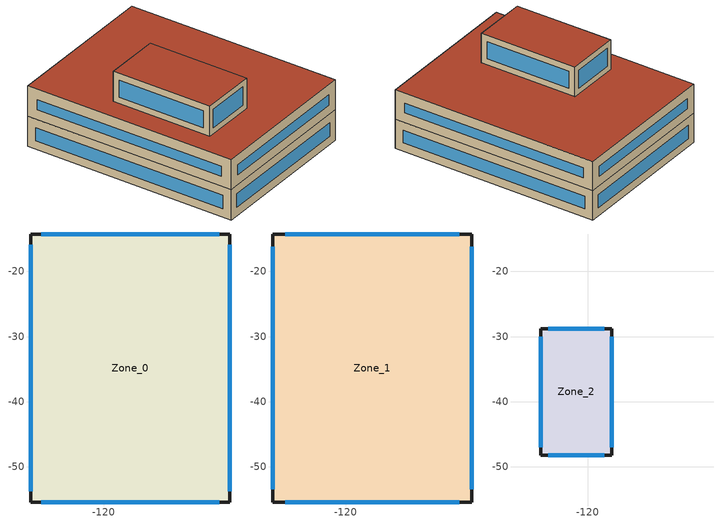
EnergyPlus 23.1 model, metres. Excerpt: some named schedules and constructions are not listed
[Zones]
Zone_0
 floor ground (Zone_0:f4UnderGroundSlabCF): -131.27,-55.39 -131.27,-14.26 -100.67,-14.26 -100.67,-55.39 z0
 wall outside (UVal_0.3_Mass): -131.27,-55.39 -100.67,-55.39 -100.67,-14.26 -131.27,-14.26 -131.27,-55.39 z0:5.9
 window (90.1-2019 Nonresidential CZ 0 Glazing (Operable)): -129.64,-55.39 -102.3,-55.39 / -102.3,-14.26 -129.64,-14.26 z1.63:4.27; -100.67,-53.73 -100.67,-15.93 / -131.27,-15.93 -131.27,-53.73 z1.67:4.23
Zone_1
 floor to Zone_0 (90.1-2019 Nonresidential CZ 7 Ground Wall (Mass)_FLIPPED): -131.27,-55.39 -131.27,-14.26 -100.67,-14.26 -100.67,-55.39 z5.9
 wall outside (UVal_0.3_Mass): -131.27,-55.39 -100.67,-55.39 -100.67,-14.26 -131.27,-14.26 -131.27,-55.39 z5.9:11.8
 window (90.1-2019 Nonresidential CZ 0 Glazing (Operable)): -129.33,-55.39 -102.6,-55.39 / -102.6,-14.26 -129.33,-14.26 z7.84:9.86; -100.67,-53.42 -100.67,-16.23 / -131.27,-16.23 -131.27,-53.42 z7.87:9.83
 roof outside (300mmInsulation 200mmConcrete): -131.27,-55.39 -100.67,-55.39 -100.67,-14.26 -131.27,-14.26 z11.8
Zone_2
 floor outside (90.1-2019 Nonresidential CZ 0 Exterior Floor (Mass)): -127.21,-48.25 -127.21,-28.77 -116.38,-28.77 -116.38,-48.25 z11.78
 wall outside (UVal_0.3_Mass): -127.21,-48.25 -116.38,-48.25 -116.38,-28.77 -127.21,-28.77 -127.21,-48.25 z11.78:17.68
 window (90.1-2019 Nonresidential CZ 0 Glazing (Operable)): -126.11,-48.25 -117.48,-48.25 / -117.48,-28.77 -126.11,-28.77 z12.88:16.58; -116.38,-46.99 -116.38,-30.03 / -127.21,-30.03 -127.21,-46.99 z13.03:16.42
 roof outside (300mmInsulation 200mmConcrete): -127.21,-48.25 -116.38,-48.25 -116.38,-28.77 -127.21,-28.77 z17.68
[Schedule:Week:Daily]
CoolAvail_Zone_0_26: 1dd431cc-9e6f-4cc9-837b-4e548f7ffe3b, 535a62f4-9f59-4c10-9189-926b5082a232, 0877cfa9-2d81-449c-8394-7ec2cabc090b, dcf81fb4-7887-4606-b737-dbc641652eb4, 773749cc-ce10-49ed-888c-d24f3616e578, 4e7eeb8b-bd2c-44f3-82f1-210db0d800e8, 826bca19-3f45-492d-9e8f-68f70b8971b5, 1dd431cc-9e6f-4cc9-837b-4e548f7ffe3b, 1dd431cc-9e6f-4cc9-837b-4e548f7ffe3b, 1dd431cc-9e6f-4cc9-837b-4e548f7ffe3b, 1dd431cc-9e6f-4cc9-837b-4e548f7ffe3b, 1dd431cc-9e6f-4cc9-837b-4e548f7ffe3b
CoolAvail_Zone_0_27: 0a8fbb71-faa9-46f7-a351-a5988edcca7c, a3d90dc6-963b-4942-a670-cc96897aae60, 0ef30f8a-5bdf-47ee-b2d0-ffb3a345f51e, a1a75dcc-e6c1-49b2-b0de-3f9809809b11, 4d94705d-f69f-41c1-802d-f21f2aff8546, 3c720447-1a9d-4e5f-9bf3-6c99ecd0a7c5, d89acbf7-29e5-4ee2-9a2e-f20d46ccd1a8, 0a8fbb71-faa9-46f7-a351-a5988edcca7c, 0a8fbb71-faa9-46f7-a351-a5988edcca7c, 0a8fbb71-faa9-46f7-a351-a5988edcca7c, 0a8fbb71-faa9-46f7-a351-a5988edcca7c, 0a8fbb71-faa9-46f7-a351-a5988edcca7c
CoolAvail_Zone_0_28: ce318663-83a4-4e0b-9f68-160257ad3b29, 11ea8866-0cc5-4146-817d-f491c9ec6b80, 549ec951-e710-4623-aa1b-b067727f8a73, 62ca1be5-ae9a-438f-975a-341381398f86, edfd119e-a9da-4b9f-93e0-43f2d9593f2b, 38749f7a-42aa-4291-8845-cd39bd79cf6e, fb19c01f-82c2-4bf8-bcc9-d6ae96dde819, ce318663-83a4-4e0b-9f68-160257ad3b29, ce318663-83a4-4e0b-9f68-160257ad3b29, ce318663-83a4-4e0b-9f68-160257ad3b29, ce318663-83a4-4e0b-9f68-160257ad3b29, ce318663-83a4-4e0b-9f68-160257ad3b29
CoolAvail_Zone_0_29: fc7fa42b-e490-4842-a676-4683b7efaa36, c3d1fe36-da82-4116-af5c-72fc3293d005, fda96ae5-b585-4d46-99ee-0e5fced07085, 38967a18-0c11-4e4b-9167-902f71c5bb22, edfd119e-a9da-4b9f-93e0-43f2d9593f2b, edfd119e-a9da-4b9f-93e0-43f2d9593f2b, 03cefc9a-4a8b-4f57-92f0-59c7374c3841, fc7fa42b-e490-4842-a676-4683b7efaa36, fc7fa42b-e490-4842-a676-4683b7efaa36, fc7fa42b-e490-4842-a676-4683b7efaa36, fc7fa42b-e490-4842-a676-4683b7efaa36, fc7fa42b-e490-4842-a676-4683b7efaa36
CoolAvail_Zone_0_30: 3dbf0821-b6f3-49d0-b7ba-eac15cb9583f, 724d4dde-399a-4537-be73-a273b30cd82d, 189a3d13-e91e-4720-87ba-d2c3bd578bf5, e93e6925-8786-46e2-ad2b-309284ec6efd, 67b13a0e-1ffd-4c98-9249-3d6dfc24efd5, 32a6795d-e2b2-422e-a950-39d9792e7e16, b28276ab-8bb0-4db9-b48d-b3a6e68c65cf, 3dbf0821-b6f3-49d0-b7ba-eac15cb9583f, 3dbf0821-b6f3-49d0-b7ba-eac15cb9583f, 3dbf0821-b6f3-49d0-b7ba-eac15cb9583f, 3dbf0821-b6f3-49d0-b7ba-eac15cb9583f, 3dbf0821-b6f3-49d0-b7ba-eac15cb9583f
CoolAvail_Zone_0_31: d65a1782-485e-40fd-8d96-f84d8be911b0, e22581dc-3c3b-4376-b708-3690b084ee47, fda96ae5-b585-4d46-99ee-0e5fced07085, a46de724-0c71-4e7f-afba-b6918ee66c62, 0ec81478-70ee-4a67-9a86-f8e08cd7bd31, c501ac01-5236-4ca3-9538-b77c8098162f, 5cac9e74-5258-402c-af78-88ddb58c4470, d65a1782-485e-40fd-8d96-f84d8be911b0, d65a1782-485e-40fd-8d96-f84d8be911b0, d65a1782-485e-40fd-8d96-f84d8be911b0, d65a1782-485e-40fd-8d96-f84d8be911b0, d65a1782-485e-40fd-8d96-f84d8be911b0
CoolAvail_Zone_0_32: 40d5e3e3-da67-4846-a6e9-c255023180f6, f339d01a-15f3-4fcc-9739-0e2afda2e74c, 93049ec7-e526-4ad8-9cdb-8056dcd6c1d5, 1cbbebaf-8a2e-4664-94f7-a30fbce82ab1, 59d7d7d9-d6a8-4bbb-8e7c-6013582f8e85, 8e221c7b-5909-45b6-90cc-9345a3cee9bd, 696351e6-31f3-4b9f-9328-92c63f3f8dde, 40d5e3e3-da67-4846-a6e9-c255023180f6, 40d5e3e3-da67-4846-a6e9-c255023180f6, 40d5e3e3-da67-4846-a6e9-c255023180f6, 40d5e3e3-da67-4846-a6e9-c255023180f6, 40d5e3e3-da67-4846-a6e9-c255023180f6
CoolAvail_Zone_0_33: d8058073-b223-48e2-871f-055fa463175b, ffee0acb-1a81-496e-8ba2-1a573a6c634a, e55023ad-2131-4ade-bfec-1e3f26b6ab8e, 1328c250-b83f-4b2c-af80-34559962a588, a387f939-dc2b-40cb-a792-a4d00119bac1, feacc97d-2040-4ce6-a6c5-81005df010eb, a948fec5-cf1e-42c8-9fb0-c32cdc304c02, d8058073-b223-48e2-871f-055fa463175b, d8058073-b223-48e2-871f-055fa463175b, d8058073-b223-48e2-871f-055fa463175b, d8058073-b223-48e2-871f-055fa463175b, d8058073-b223-48e2-871f-055fa463175b
CoolAvail_Zone_0_34: fac21058-9642-4b2d-ad06-a1992a413b60, fa3a68b0-8dd0-48c0-9797-456057faeffc, 99ef524d-3116-4f7e-b5bb-eae5eb700e96, 701d43c7-4aba-4163-9321-0a775322a5bb, 6467efa8-8397-4da4-add2-fb5adb3efffa, 9b8299ac-a9ff-48a5-b3ed-45c911b61b23, 68ec7bfa-217f-418d-a05a-76b8e6906215, fac21058-9642-4b2d-ad06-a1992a413b60, fac21058-9642-4b2d-ad06-a1992a413b60, fac21058-9642-4b2d-ad06-a1992a413b60, fac21058-9642-4b2d-ad06-a1992a413b60, fac21058-9642-4b2d-ad06-a1992a413b60
CoolAvail_Zone_0_35: ec8834a3-16f7-4198-8f03-60c482fac1dd, a1f20e14-7ed1-4ad8-9f5c-f00b3ac8fe54, df034a6a-030c-414e-8a83-d469d471003c, a5b7a371-8b52-499e-acfa-2fdab6976610, bbe48579-19b0-4309-9f3e-c18a44e83483, 49d7e636-5b4f-4390-a370-f8acdf92baf7, 76e3a11a-d1ed-44ae-a8c2-6d95aba31429, ec8834a3-16f7-4198-8f03-60c482fac1dd, ec8834a3-16f7-4198-8f03-60c482fac1dd, ec8834a3-16f7-4198-8f03-60c482fac1dd, ec8834a3-16f7-4198-8f03-60c482fac1dd, ec8834a3-16f7-4198-8f03-60c482fac1dd
CoolAvail_Zone_0_36: 480ba61f-f523-451f-81b2-a9d42e1c1cef, cc8f16cd-2ab7-4cc4-8222-b0a6cd15d9f8, 6277ed6f-b3cd-4185-8b98-9f5029930b44, a598af55-8038-4053-a6c1-5ffe0669f6ba, b92ad62d-53ee-43d1-9124-610a39344ef8, b14c8696-720e-4d70-8a9a-ad3aa66a5a09, c6fa2b96-fca1-4737-bf0c-1c81e0a22b0a, 480ba61f-f523-451f-81b2-a9d42e1c1cef, 480ba61f-f523-451f-81b2-a9d42e1c1cef, 480ba61f-f523-451f-81b2-a9d42e1c1cef, 480ba61f-f523-451f-81b2-a9d42e1c1cef, 480ba61f-f523-451f-81b2-a9d42e1c1cef
CoolAvail_Zone_0_37: edfd119e-a9da-4b9f-93e0-43f2d9593f2b, 337d22bd-edc2-41dc-b3fb-5880c2471a40, 0dd6b693-82ea-4970-aeca-a2f32a11e48c, 76906cf4-18c6-43f7-a718-acbba54f91da, bda493de-5904-4b67-93ee-84066666c4b8, 1b05a77b-c35b-429e-8b2c-096e0ece7524, 41af0ed7-887d-4005-91e4-e9e85acfcd96, edfd119e-a9da-4b9f-93e0-43f2d9593f2b, edfd119e-a9da-4b9f-93e0-43f2d9593f2b, edfd119e-a9da-4b9f-93e0-43f2d9593f2b, edfd119e-a9da-4b9f-93e0-43f2d9593f2b, edfd119e-a9da-4b9f-93e0-43f2d9593f2b
CoolAvail_Zone_0_38: de243556-c91f-4aa4-af17-08ab02d1592d, 11a93a60-7401-4d0e-88ba-af56d35f6df5, 480ba61f-f523-451f-81b2-a9d42e1c1cef, 66f2d448-246b-431c-92ad-a472895d698f, 5df65289-ecf7-434e-bc46-78a4b9d1c12d, cb6f92ae-a352-42ad-8d29-833b30fbf84e, 3a77b4df-dc3d-4fd5-a601-93bc8938b4ac, de243556-c91f-4aa4-af17-08ab02d1592d, de243556-c91f-4aa4-af17-08ab02d1592d, de243556-c91f-4aa4-af17-08ab02d1592d, de243556-c91f-4aa4-af17-08ab02d1592d, de243556-c91f-4aa4-af17-08ab02d1592d
CoolAvail_Zone_0_39: ed941ec4-78b8-4e3a-9f3f-40eaead15442, b77af70a-ba4e-4847-b84e-1f5171a523cc, 416d1bf5-da15-43da-82be-86d96d6ffc3b, a668da51-a81c-47a2-a786-5655d8d51d4b, 21da47fa-5685-4340-bb24-331b514c1be1, b5be89dc-8d03-4438-a444-655d5ee2bb57, edfd119e-a9da-4b9f-93e0-43f2d9593f2b, ed941ec4-78b8-4e3a-9f3f-40eaead15442, ed941ec4-78b8-4e3a-9f3f-40eaead15442, ed941ec4-78b8-4e3a-9f3f-40eaead15442, ed941ec4-78b8-4e3a-9f3f-40eaead15442, ed941ec4-78b8-4e3a-9f3f-40eaead15442
CoolAvail_Zone_0_40: 38967a18-0c11-4e4b-9167-902f71c5bb22, 0bed50d7-711c-4906-855b-4feab825d98b, 63a4d6d0-a1d6-43ae-b542-3fa433525580, b4f3adb5-8fd8-4823-947e-0a7219148a6c, 9a68f16c-7d61-4711-8b69-2d7dac943a5a, 631b597a-23ee-44ce-8534-9fa24d579a52, 4cffba14-23a1-40bb-ac7d-24a99d3d61d4, 38967a18-0c11-4e4b-9167-902f71c5bb22, 38967a18-0c11-4e4b-9167-902f71c5bb22, 38967a18-0c11-4e4b-9167-902f71c5bb22, 38967a18-0c11-4e4b-9167-902f71c5bb22, 38967a18-0c11-4e4b-9167-902f71c5bb22
CoolAvail_Zone_0_41: 74c7fc17-0c5c-4c07-8575-a2cb674033e9, fce6e085-9b48-47c7-a5ea-4d4dbb4900d0, e9359cc3-1a39-4851-af84-31c27b527acd, 52e946ce-8534-4cba-96d5-80b2028d85aa, 145c6339-a4b5-445a-9fe8-b1fc7fd78b64, fa14ddfd-f60a-4736-90e7-25930415f22f, 191cd1fe-8599-4bd4-b819-722aed398af2, 74c7fc17-0c5c-4c07-8575-a2cb674033e9, 74c7fc17-0c5c-4c07-8575-a2cb674033e9, 74c7fc17-0c5c-4c07-8575-a2cb674033e9, 74c7fc17-0c5c-4c07-8575-a2cb674033e9, 74c7fc17-0c5c-4c07-8575-a2cb674033e9
CoolAvail_Zone_0_42: 15d64e4c-18a7-4786-8325-7adde1604faa, 30a2f5b6-a5d6-45be-8c8a-53c4f0e1c06b, 694ecce5-5f36-4ca7-8ec6-511c3550cc6d, bdaaa5b2-62fd-4a7c-a894-4ec4ebf2fb24, 462ff21e-7b84-4b19-ad24-92abb4c911c0, fb2e2642-1730-40f0-9a12-840364abf873, eaf9789c-1a9c-4cf7-bd14-4df14a3818f0, 15d64e4c-18a7-4786-8325-7adde1604faa, 15d64e4c-18a7-4786-8325-7adde1604faa, 15d64e4c-18a7-4786-8325-7adde1604faa, 15d64e4c-18a7-4786-8325-7adde1604faa, 15d64e4c-18a7-4786-8325-7adde1604faa
CoolAvail_Zone_0_43: 0c1fac27-c8c2-413b-81eb-9a7fd8e0e728, 11dec695-e3c5-4b1f-96db-152446afe2bf, 5b193f88-3118-4fbd-b71d-4d540eaf9e7d, e0fc4160-d9d4-410c-be0b-a812e6776da7, 8fb64c2c-10d0-4c08-bf85-393a56d4950f, 12742701-0973-424d-bb1d-5b3030d4af3d, cc8240ff-0b57-4838-a5c6-a610ae77da7e, 0c1fac27-c8c2-413b-81eb-9a7fd8e0e728, 0c1fac27-c8c2-413b-81eb-9a7fd8e0e728, 0c1fac27-c8c2-413b-81eb-9a7fd8e0e728, 0c1fac27-c8c2-413b-81eb-9a7fd8e0e728, 0c1fac27-c8c2-413b-81eb-9a7fd8e0e728
CoolAvail_Zone_0_44: 775222ef-3165-441e-9743-b5fff3b04933, a87e8ed6-2430-4214-9e39-58e818ad0a70, e867d555-4a2f-4efa-b2be-8c55bf7787e9, bbf8b1a6-be85-47d8-91e4-8506f80e630d, 0fdbedf1-a40a-424d-8903-933f36b1ab07, 040a1290-a71d-419d-9725-52015ba87c07, a163feab-4077-46f9-b785-125cc2ccf51c, 775222ef-3165-441e-9743-b5fff3b04933, 775222ef-3165-441e-9743-b5fff3b04933, 775222ef-3165-441e-9743-b5fff3b04933, 775222ef-3165-441e-9743-b5fff3b04933, 775222ef-3165-441e-9743-b5fff3b04933
CoolAvail_Zone_0_45: 3bf19444-bf35-4943-b945-eb313adc2cfa, 724d4dde-399a-4537-be73-a273b30cd82d, 7da029dd-3a8f-43b8-8ec8-22a1177501b6, 8d6f5fa8-62f9-4761-8311-a1610f683d68, 416d1bf5-da15-43da-82be-86d96d6ffc3b, cbfc19c7-2d51-45a2-9656-4ae1321a5880, 3bf19444-bf35-4943-b945-eb313adc2cfa, 3bf19444-bf35-4943-b945-eb313adc2cfa, 3bf19444-bf35-4943-b945-eb313adc2cfa, 3bf19444-bf35-4943-b945-eb313adc2cfa, 3bf19444-bf35-4943-b945-eb313adc2cfa, 3bf19444-bf35-4943-b945-eb313adc2cfa
CoolAvail_Zone_0_46: b96fcbff-e955-43cd-8232-d92e005b36bb, 30a2f5b6-a5d6-45be-8c8a-53c4f0e1c06b, 760ee729-1f4c-4d86-9bde-766c91bbb061, 4625ffb7-2214-4754-a707-d05d092d84ac, f3573e00-b7b1-4a0e-abb1-0abab38ea9bb, 3f43b566-d91d-4958-866d-657b1462e8b6, 46030270-bc93-485b-9ca9-c32d6b4d8707, b96fcbff-e955-43cd-8232-d92e005b36bb, b96fcbff-e955-43cd-8232-d92e005b36bb, b96fcbff-e955-43cd-8232-d92e005b36bb, b96fcbff-e955-43cd-8232-d92e005b36bb, b96fcbff-e955-43cd-8232-d92e005b36bb
CoolAvail_Zone_0_47: 4b6840d3-51f6-4f06-8bfc-5c9648d946fc, f4e70e63-d81f-49e3-acbe-3d17748d97ca, 1229aab0-072e-4051-a4dd-64a8ab43a486, cbea21ca-9293-4885-9541-9f5fc6f4ce2f, 008220d8-87b1-4c99-acc7-d3108a90f019, c2401b28-9b99-4ea3-bec4-33fd4d0663b9, 416ed8c1-d2e2-4aab-8f99-4265c80f9d04, 4b6840d3-51f6-4f06-8bfc-5c9648d946fc, 4b6840d3-51f6-4f06-8bfc-5c9648d946fc, 4b6840d3-51f6-4f06-8bfc-5c9648d946fc, 4b6840d3-51f6-4f06-8bfc-5c9648d946fc, 4b6840d3-51f6-4f06-8bfc-5c9648d946fc
CoolAvail_Zone_0_48: ab165d24-8071-4ad0-8a9e-19156eb96d63, a76d3e96-cc95-4664-85c4-0b21529b2160, 1af828c7-ffec-471c-aa56-4f421710d1d5, 502311cf-1d51-44db-9882-289c40faaccb, 9fe23ac1-4758-4535-bae7-786f61211317, c1ef788e-6c44-4a6c-a618-d025a8249c8b, ea28edaa-6378-44d1-80c0-f3646f777174, ab165d24-8071-4ad0-8a9e-19156eb96d63, ab165d24-8071-4ad0-8a9e-19156eb96d63, ab165d24-8071-4ad0-8a9e-19156eb96d63, ab165d24-8071-4ad0-8a9e-19156eb96d63, ab165d24-8071-4ad0-8a9e-19156eb96d63
CoolAvail_Zone_0_49: 709d6cbf-b7a9-4c23-8451-70f1399835c8, 4da570e3-621b-424a-9f93-121b95eeba8b, 57eaed7d-36df-4680-a8cd-e4b6e57b0456, e27491c5-04b6-4cb1-b414-6c9a6bfd539f, d54fc1c3-e891-4e7f-af56-461b3a00cab2, ea0243c0-7350-44d3-8150-da05c023ec2b, 3b3b6cde-956a-4e98-85e5-3ddb17dc95cd, 709d6cbf-b7a9-4c23-8451-70f1399835c8, 709d6cbf-b7a9-4c23-8451-70f1399835c8, 709d6cbf-b7a9-4c23-8451-70f1399835c8, 709d6cbf-b7a9-4c23-8451-70f1399835c8, 709d6cbf-b7a9-4c23-8451-70f1399835c8
CoolAvail_Zone_0_50: b5b0b551-8883-4223-a834-70d440df70e8, 63a4d6d0-a1d6-43ae-b542-3fa433525580, de66ae5e-a4f1-4ec9-9d99-ceea032d1810, c9e817d8-3f87-4a14-a054-85b69742c4af, 3a748ee9-0014-4b7f-9d74-c2164817a572, c3e3065f-f060-4765-a5f8-f4eacfde557d, ec7d0501-4651-49ab-9f2e-fa06fd523ccc, b5b0b551-8883-4223-a834-70d440df70e8, b5b0b551-8883-4223-a834-70d440df70e8, b5b0b551-8883-4223-a834-70d440df70e8, b5b0b551-8883-4223-a834-70d440df70e8, b5b0b551-8883-4223-a834-70d440df70e8
CoolAvail_Zone_0_51: 0369ecbf-7db2-41d7-b137-cb1c257b472e, 0b457ae6-aae8-470f-bbfb-1250371d9807, 88f10cc6-df4f-4e3b-8353-4e6613bd6794, b9ca4d12-1c05-4628-9f18-0d5d172d3d41, 3504bfa6-c72a-42e8-ad75-779409dd3b3c, fccc99d1-5db2-47c8-ba18-0e34d70d6d26, c501ac01-5236-4ca3-9538-b77c8098162f, 0369ecbf-7db2-41d7-b137-cb1c257b472e, 0369ecbf-7db2-41d7-b137-cb1c257b472e, 0369ecbf-7db2-41d7-b137-cb1c257b472e, 0369ecbf-7db2-41d7-b137-cb1c257b472e, 0369ecbf-7db2-41d7-b137-cb1c257b472e
CoolAvail_Zone_0_52: ab72be99-fc71-4481-a50c-84355a20e0a3, ab72be99-fc71-4481-a50c-84355a20e0a3, ab72be99-fc71-4481-a50c-84355a20e0a3, ab72be99-fc71-4481-a50c-84355a20e0a3, ab72be99-fc71-4481-a50c-84355a20e0a3, ab72be99-fc71-4481-a50c-84355a20e0a3, ab72be99-fc71-4481-a50c-84355a20e0a3, ab72be99-fc71-4481-a50c-84355a20e0a3, ab72be99-fc71-4481-a50c-84355a20e0a3, ab72be99-fc71-4481-a50c-84355a20e0a3, ab72be99-fc71-4481-a50c-84355a20e0a3, ab72be99-fc71-4481-a50c-84355a20e0a3
NatVentAvail_Zone_0_0: 46b99498-9fa3-43e0-8e21-367304c09a70, f9842eb4-651b-44ed-9ee6-808ccb286d11, 400d9a29-bf51-40e0-b13d-0d5bca17e74e, d6c2ef8c-0c26-492e-b3c5-61f1c9705af2, e7555516-5793-4a10-aa65-3e5d1b128d53, 55da9af2-60a8-4227-8d49-b25180c6e43f, 2b9bed3b-9387-4557-b22c-6be718d56923, 46b99498-9fa3-43e0-8e21-367304c09a70, 46b99498-9fa3-43e0-8e21-367304c09a70, 46b99498-9fa3-43e0-8e21-367304c09a70, 46b99498-9fa3-43e0-8e21-367304c09a70, 46b99498-9fa3-43e0-8e21-367304c09a70
NatVentAvail_Zone_0_1: f3a928cd-ade2-40aa-84a5-95182f8aa719, aed2cf6a-7b4b-4c01-8c7f-bbf9e495ded6, 610f2d69-cf1d-414b-b126-940b00e8c0c0, 8c1e3018-8c59-416a-b618-a57c9fc6ad9a, 4a3f420b-53b2-4f5c-97da-998917177537, 2966c72f-7e51-4ba9-b667-6e1cec667549, 26097b43-5cb2-44e3-8db1-e8071b795b3d, f3a928cd-ade2-40aa-84a5-95182f8aa719, f3a928cd-ade2-40aa-84a5-95182f8aa719, f3a928cd-ade2-40aa-84a5-95182f8aa719, f3a928cd-ade2-40aa-84a5-95182f8aa719, f3a928cd-ade2-40aa-84a5-95182f8aa719
NatVentAvail_Zone_0_2: 6c4e470b-8ead-43b6-91fc-70aa5f3ac50c, 2cb1de52-71c8-4ae1-964d-d0bd6f74a1ad, 4a3f420b-53b2-4f5c-97da-998917177537, 9465c1c1-c146-472b-9f76-5383fceb1b37, f9842eb4-651b-44ed-9ee6-808ccb286d11, 60658a2d-529a-4a6e-be70-f41796c93959, a983cba9-76a6-4db2-8968-d14d18fbc773, 6c4e470b-8ead-43b6-91fc-70aa5f3ac50c, 6c4e470b-8ead-43b6-91fc-70aa5f3ac50c, 6c4e470b-8ead-43b6-91fc-70aa5f3ac50c, 6c4e470b-8ead-43b6-91fc-70aa5f3ac50c, 6c4e470b-8ead-43b6-91fc-70aa5f3ac50c
NatVentAvail_Zone_0_3: 61ca008c-cfad-406e-ac59-ae2ab3595c3a, 34a8603a-de14-496f-a01f-ac91cee523fe, 52c8b8d8-4763-4285-b2eb-84d40ed12497, 1794216c-531e-4baa-a255-79905998a83a, e7bb35f9-2dbc-4c50-9df9-8ca733c34734, 46b99498-9fa3-43e0-8e21-367304c09a70, b5917320-0f91-492b-b77f-c9317faa3e4f, 61ca008c-cfad-406e-ac59-ae2ab3595c3a, 61ca008c-cfad-406e-ac59-ae2ab3595c3a, 61ca008c-cfad-406e-ac59-ae2ab3595c3a, 61ca008c-cfad-406e-ac59-ae2ab3595c3a, 61ca008c-cfad-406e-ac59-ae2ab3595c3a
NatVentAvail_Zone_0_4: fd11865d-3bd8-435d-a2e8-1765500a9e45, 28a4f9f0-1a46-4b8b-93f2-b480c92e8ce4, a93661cd-2fb9-4109-b34b-4e3476c9e957, c38ea56b-9614-46f8-a831-a395b3b641b4, 1cfca8b5-4b6f-4b11-bb94-d61b9621b4e6, 3cd3f595-af17-4fff-b7c0-aa6d20c795ac, 28a4f9f0-1a46-4b8b-93f2-b480c92e8ce4, fd11865d-3bd8-435d-a2e8-1765500a9e45, fd11865d-3bd8-435d-a2e8-1765500a9e45, fd11865d-3bd8-435d-a2e8-1765500a9e45, fd11865d-3bd8-435d-a2e8-1765500a9e45, fd11865d-3bd8-435d-a2e8-1765500a9e45
NatVentAvail_Zone_0_5: 26272cb6-b92e-49cf-b601-bd978bf4ef41, 930b3a72-db9b-4187-9d96-273e8379e25d, 8c9c46fe-a944-44b5-8cf4-f0d4a688f55f, 78a19083-6528-4134-8cb5-9fe225b5cb5e, f9b64ed8-0625-40fc-9848-2d9d1a7965c4, da2365de-ac25-4610-ad2d-363e21e5944e, 22306fd6-067b-4ce5-81cc-308da46f5983, 26272cb6-b92e-49cf-b601-bd978bf4ef41, 26272cb6-b92e-49cf-b601-bd978bf4ef41, 26272cb6-b92e-49cf-b601-bd978bf4ef41, 26272cb6-b92e-49cf-b601-bd978bf4ef41, 26272cb6-b92e-49cf-b601-bd978bf4ef41
NatVentAvail_Zone_0_6: 72219151-b825-4d6e-954d-bab87f1d2791, 99ef524d-3116-4f7e-b5bb-eae5eb700e96, aa1fa943-50de-4bee-9900-74a190f37545, e1643da1-6339-42cd-9542-b456e367e570, d6855b95-5752-4c98-bf76-b9e285743da1, 88df2e80-26e2-4ece-be19-df9a0485588b, ad348314-7b37-48c9-9f8f-ea63ff8e2463, 72219151-b825-4d6e-954d-bab87f1d2791, 72219151-b825-4d6e-954d-bab87f1d2791, 72219151-b825-4d6e-954d-bab87f1d2791, 72219151-b825-4d6e-954d-bab87f1d2791, 72219151-b825-4d6e-954d-bab87f1d2791
NatVentAvail_Zone_0_7: d8090fb8-ed4d-4ea2-a88a-2f704fe30942, c091d457-b8c4-4777-b8c9-e8e83f65d128, 1150367a-0964-4e59-a8c6-212677fa9432, cab59c87-727b-498e-92eb-4029608cfb35, 7ff7d7dc-31ca-403b-b8ad-289c57969263, 45e3cbcd-74e0-42d1-a89e-bc3b0ca526df, ae287ab1-1b07-4477-8462-bfc35e070b72, d8090fb8-ed4d-4ea2-a88a-2f704fe30942, d8090fb8-ed4d-4ea2-a88a-2f704fe30942, d8090fb8-ed4d-4ea2-a88a-2f704fe30942, d8090fb8-ed4d-4ea2-a88a-2f704fe30942, d8090fb8-ed4d-4ea2-a88a-2f704fe30942
NatVentAvail_Zone_0_8: 0aa4b112-44f4-4402-b521-31d53ca4c713, d41e8dd4-479b-45fa-91c6-fc97e2ff72e5, 94618785-035b-4580-b83b-c8f620e86d04, e7e0bcba-396d-4172-bed3-16697098072e, 2c905cd3-57fb-46a7-becd-b306451857cb, 422b3f1f-f272-47a3-a1c2-f07d927a452d, fdfe3bb5-dc1a-4b44-8825-54417c492f0b, 0aa4b112-44f4-4402-b521-31d53ca4c713, 0aa4b112-44f4-4402-b521-31d53ca4c713, 0aa4b112-44f4-4402-b521-31d53ca4c713, 0aa4b112-44f4-4402-b521-31d53ca4c713, 0aa4b112-44f4-4402-b521-31d53ca4c713
NatVentAvail_Zone_0_9: 1b9a2857-6408-4877-95b7-7332a70a6fff, 50152fc7-ef26-40b6-b015-1b1fbc4474d8, fdfe3bb5-dc1a-4b44-8825-54417c492f0b, 8ac5fee9-bebf-498c-8734-b3ef9d6f21e3, 3881a801-078b-47e6-af9d-c018e1011a96, 5e9cdd01-3e24-4fff-98e0-4001c2b120e4, cadf75bc-5e1e-4821-bf72-eda6372c0148, 1b9a2857-6408-4877-95b7-7332a70a6fff, 1b9a2857-6408-4877-95b7-7332a70a6fff, 1b9a2857-6408-4877-95b7-7332a70a6fff, 1b9a2857-6408-4877-95b7-7332a70a6fff, 1b9a2857-6408-4877-95b7-7332a70a6fff
NatVentAvail_Zone_0_10: 77ec3876-5f7e-4c9f-992c-57ae622942e6, fdfe3bb5-dc1a-4b44-8825-54417c492f0b, 707ddbc9-ecb7-4398-a57b-69b0fd9a06f9, 46936a28-d4be-4e3b-8aeb-520ec4efbedf, 0dd83cc5-f28b-4a48-a5b4-4d160ed4950e, 5b6ff58f-a659-4e2e-8727-f0a7d36b6974, 655bb4be-d4d3-4e2d-8bd3-b5930c8269cc, 77ec3876-5f7e-4c9f-992c-57ae622942e6, 77ec3876-5f7e-4c9f-992c-57ae622942e6, 77ec3876-5f7e-4c9f-992c-57ae622942e6, 77ec3876-5f7e-4c9f-992c-57ae622942e6, 77ec3876-5f7e-4c9f-992c-57ae622942e6
NatVentAvail_Zone_0_11: fdfe3bb5-dc1a-4b44-8825-54417c492f0b, 140e242e-247f-4050-bcdf-6c9d35c78ceb, c43f71f5-2b0b-439d-81f1-5392abe32091, 99daba1e-3f47-4d51-92c9-0709ebb73de0, 74bf5e9a-6de6-4eb2-8d95-c846ea3ccd69, 501eb348-4b68-43c7-bbf1-88f98eb2e4ad, fafde313-996d-4899-a0b8-ac01f0689b15, fdfe3bb5-dc1a-4b44-8825-54417c492f0b, fdfe3bb5-dc1a-4b44-8825-54417c492f0b, fdfe3bb5-dc1a-4b44-8825-54417c492f0b, fdfe3bb5-dc1a-4b44-8825-54417c492f0b, fdfe3bb5-dc1a-4b44-8825-54417c492f0b
NatVentAvail_Zone_0_12: 739a0f0e-0a07-4fdf-bae4-e7a085031cc4, bd251663-89af-424b-817f-8b65bce695fc, 433de6a7-532c-46fe-a099-0efe166903a7, 2311ffb8-b6a7-43ed-a3c7-0a91d2522f9d, a155580d-1a65-464b-b359-0d2c9156671c, b15cc8b0-1042-44c2-98c5-21752bdd9a52, eddfedd0-e7df-4388-827a-f6db62b617ad, 739a0f0e-0a07-4fdf-bae4-e7a085031cc4, 739a0f0e-0a07-4fdf-bae4-e7a085031cc4, 739a0f0e-0a07-4fdf-bae4-e7a085031cc4, 739a0f0e-0a07-4fdf-bae4-e7a085031cc4, 739a0f0e-0a07-4fdf-bae4-e7a085031cc4
NatVentAvail_Zone_0_13: 8fed2db0-72e6-4196-a60b-a6faf7534cdc, 14ab5504-3521-42c0-b800-10e8d6a978c1, b15b9e5b-c408-4ca4-a09f-023ef3e3873d, 0acf7aff-46e9-421d-ac69-495532d668b1, f09adf37-c87b-4543-8971-ffc26cda7a7c, aefb3cfd-afcf-4610-a1da-87a282cf61f9, ad240fc7-ec23-4796-b96c-92ab35c55c3b, 8fed2db0-72e6-4196-a60b-a6faf7534cdc, 8fed2db0-72e6-4196-a60b-a6faf7534cdc, 8fed2db0-72e6-4196-a60b-a6faf7534cdc, 8fed2db0-72e6-4196-a60b-a6faf7534cdc, 8fed2db0-72e6-4196-a60b-a6faf7534cdc
NatVentAvail_Zone_0_14: 2c1f5bc4-ff56-46f7-aaec-b1930a1a1302, f5a1ae25-a6cd-446d-9c8e-ab741a6517ac, 79a6538a-d6a9-4b1e-a172-28cc7ddccee1, 211e06e7-bab1-42ec-9f05-e57bb3ae0e8b, dfb8ba9f-f857-4d43-b90b-1b0410e71099, 409542aa-078f-4698-b03e-a7c2a941f716, dad33c9e-87bb-406d-a47f-9cf60e2c9bc7, 2c1f5bc4-ff56-46f7-aaec-b1930a1a1302, 2c1f5bc4-ff56-46f7-aaec-b1930a1a1302, 2c1f5bc4-ff56-46f7-aaec-b1930a1a1302, 2c1f5bc4-ff56-46f7-aaec-b1930a1a1302, 2c1f5bc4-ff56-46f7-aaec-b1930a1a1302
NatVentAvail_Zone_0_15: 750ce495-7ba6-493e-b128-b239d0882e49, b0d0880a-204e-4d01-9d1a-2edcb38a165a, ca1c5ff5-e6f1-4e08-a3bf-17c43db2b16a, de66ae5e-a4f1-4ec9-9d99-ceea032d1810, 665b474c-6eff-4bdf-8a32-c407cc26469f, 959352f0-0c48-4df6-a542-9266a249704f, 14ce5d5e-9738-4ff0-8d56-cb438e4ee3ee, 750ce495-7ba6-493e-b128-b239d0882e49, 750ce495-7ba6-493e-b128-b239d0882e49, 750ce495-7ba6-493e-b128-b239d0882e49, 750ce495-7ba6-493e-b128-b239d0882e49, 750ce495-7ba6-493e-b128-b239d0882e49
NatVentAvail_Zone_0_16: 175a8ad4-ab4e-4f09-990a-02c41504aedb, e80c050e-ac7b-4b59-bdd6-bfc89fe4a0c4, d59d0736-1eb6-4b6f-baf1-e41337bdcd70, 58a638ff-2199-431e-b1f4-a5b7c4c56d35, 7f0f84ff-ee29-4b00-96d6-7a4739bed301, 68c5443c-88b9-4225-ae24-4ba7bd3c594d, c305bfb1-4e5e-4242-bfeb-81a7ff1c5c9f, 175a8ad4-ab4e-4f09-990a-02c41504aedb, 175a8ad4-ab4e-4f09-990a-02c41504aedb, 175a8ad4-ab4e-4f09-990a-02c41504aedb, 175a8ad4-ab4e-4f09-990a-02c41504aedb, 175a8ad4-ab4e-4f09-990a-02c41504aedb
NatVentAvail_Zone_0_17: 2eeee57a-821f-4674-8cea-324bd3561f75, 0bd81a60-881f-435b-943c-8f36a824886e, dc73a2a7-88e8-4255-8762-1d32c4e47d95, c84a2c73-4b3c-427b-9f45-7df8d5e3218a, 53008e8c-420d-4cff-a511-e875d578b22e, c0a26595-bfb1-4bba-b1a9-e92aaa2a54aa, 7f892ebf-b364-4e11-bc45-5dc0e9f2d281, 2eeee57a-821f-4674-8cea-324bd3561f75, 2eeee57a-821f-4674-8cea-324bd3561f75, 2eeee57a-821f-4674-8cea-324bd3561f75, 2eeee57a-821f-4674-8cea-324bd3561f75, 2eeee57a-821f-4674-8cea-324bd3561f75
NatVentAvail_Zone_0_18: adf0ea68-1fe0-40b6-b02a-0646490f8d51, 7d0c53df-f359-4226-bf55-90073e862a74, 71bca752-b5bd-41be-a224-f041031b5a04, adf0ea68-1fe0-40b6-b02a-0646490f8d51, 17f45409-f51f-4c05-bc37-72dd31d199bc, a6294301-5ef2-448e-8baa-702f0b5b0c0f, b31f20b1-bf4d-47d1-abbe-4dbf4e4e7cae, adf0ea68-1fe0-40b6-b02a-0646490f8d51, adf0ea68-1fe0-40b6-b02a-0646490f8d51, adf0ea68-1fe0-40b6-b02a-0646490f8d51, adf0ea68-1fe0-40b6-b02a-0646490f8d51, adf0ea68-1fe0-40b6-b02a-0646490f8d51
NatVentAvail_Zone_0_19: ec5a9d84-22dc-4729-ba4a-546c841f9d1d, bedea2b9-4209-4331-a780-bbec2d852dd7, 39b12f8c-06d8-4b23-98fa-dd0b971478c4, 57a01d29-7ec0-46e9-abf6-65b0551314f8, d4e81098-cd90-4b4b-8efb-8b667c2101b4, 2c7f8e1f-f3ca-4915-9615-3a176440aeb9, 4b591fa8-b4f0-4e4b-aed7-1891aff1be53, ec5a9d84-22dc-4729-ba4a-546c841f9d1d, ec5a9d84-22dc-4729-ba4a-546c841f9d1d, ec5a9d84-22dc-4729-ba4a-546c841f9d1d, ec5a9d84-22dc-4729-ba4a-546c841f9d1d, ec5a9d84-22dc-4729-ba4a-546c841f9d1d
NatVentAvail_Zone_0_20: 8c66ab04-38de-49d5-b32a-b0f516d11ec4, 6a1ab14f-c6ac-4515-a362-3ec01c903c70, ec5a9d84-22dc-4729-ba4a-546c841f9d1d, a85edbce-b57e-49ac-946e-cfb83b9d1782, cd01a7e9-d252-4694-b3a0-a0f294405f7d, 6b153cf5-83c8-4d86-bdd7-0b2458b562e6, 4de6c7c6-929d-4644-a737-7e4757b3da78, 8c66ab04-38de-49d5-b32a-b0f516d11ec4, 8c66ab04-38de-49d5-b32a-b0f516d11ec4, 8c66ab04-38de-49d5-b32a-b0f516d11ec4, 8c66ab04-38de-49d5-b32a-b0f516d11ec4, 8c66ab04-38de-49d5-b32a-b0f516d11ec4
NatVentAvail_Zone_0_21: 6aa6c393-c556-489a-917d-f071bd442f21, 930b3a72-db9b-4187-9d96-273e8379e25d, cd84dbed-5820-4e7d-a4f2-b1b7b9778247, 11dec695-e3c5-4b1f-96db-152446afe2bf, 5722be8f-b1a0-4947-8b47-c7ecd29467b7, caf0d90a-19c1-43b3-bdce-8432369d0de0, 06ce1647-98a7-4a05-bdf3-cd7616771fe5, 6aa6c393-c556-489a-917d-f071bd442f21, 6aa6c393-c556-489a-917d-f071bd442f21, 6aa6c393-c556-489a-917d-f071bd442f21, 6aa6c393-c556-489a-917d-f071bd442f21, 6aa6c393-c556-489a-917d-f071bd442f21
NatVentAvail_Zone_0_22: f3573e00-b7b1-4a0e-abb1-0abab38ea9bb, bea0bc08-a0aa-4159-84d6-dc26db57d8a6, 3c59d7c4-cafa-43bd-9c3f-420fc6cf1135, f5406342-af41-4d45-9438-5bc75e8e4b5b, e298d886-7cd4-475e-8bd3-3053b9990664, b96fcbff-e955-43cd-8232-d92e005b36bb, 957d022a-34fe-4b99-aaaf-f2b75f398b57, f3573e00-b7b1-4a0e-abb1-0abab38ea9bb, f3573e00-b7b1-4a0e-abb1-0abab38ea9bb, f3573e00-b7b1-4a0e-abb1-0abab38ea9bb, f3573e00-b7b1-4a0e-abb1-0abab38ea9bb, f3573e00-b7b1-4a0e-abb1-0abab38ea9bb
NatVentAvail_Zone_0_23: 2cd9741b-1c92-4ded-a0b0-4c1e3a50ed3e, 73206f38-cba1-4db3-8903-82cc03bc7275, 76538a91-5208-490c-941e-ccdf4f09f1fc, f42815c8-42ff-40a9-8c19-e38df3af5602, 7d1e77da-6084-42d6-bb9b-cde1a68a8c17, 86417037-3baa-4171-af9a-a6b42b150d6b, 80d850e3-2d05-45c2-a519-0377539a8f7a, 2cd9741b-1c92-4ded-a0b0-4c1e3a50ed3e, 2cd9741b-1c92-4ded-a0b0-4c1e3a50ed3e, 2cd9741b-1c92-4ded-a0b0-4c1e3a50ed3e, 2cd9741b-1c92-4ded-a0b0-4c1e3a50ed3e, 2cd9741b-1c92-4ded-a0b0-4c1e3a50ed3e
NatVentAvail_Zone_0_24: 0c03d4bb-49a5-4787-b091-85716d920c7a, 105513e6-4ecc-41b0-8701-1f1e66ccc285, e8d0c853-3528-4e39-8afc-8e2b6a803468, 287db50c-4448-4051-8eee-ddf4d9b85055, 1290180f-3809-4322-8272-5cff9d38302a, 05f9e62d-7413-45ea-9203-469204133e48, fcb87476-9511-4b4c-82ba-c9b874999348, 0c03d4bb-49a5-4787-b091-85716d920c7a, 0c03d4bb-49a5-4787-b091-85716d920c7a, 0c03d4bb-49a5-4787-b091-85716d920c7a, 0c03d4bb-49a5-4787-b091-85716d920c7a, 0c03d4bb-49a5-4787-b091-85716d920c7a
NatVentAvail_Zone_0_25: 8bb3f926-f41e-42ef-9b2b-b115e9602007, d9f8f639-96ac-4109-ab73-46c0058151ff, 3bf19444-bf35-4943-b945-eb313adc2cfa, bf946ff2-f61f-4ed1-a465-58ce59786e9b, e52c02ad-40f8-474b-8f86-2f66b9b97e22, 9a24be67-642a-4f72-ab8a-b798d95a50f2, c04b639b-916f-434e-a0cd-218a2715a136, 8bb3f926-f41e-42ef-9b2b-b115e9602007, 8bb3f926-f41e-42ef-9b2b-b115e9602007, 8bb3f926-f41e-42ef-9b2b-b115e9602007, 8bb3f926-f41e-42ef-9b2b-b115e9602007, 8bb3f926-f41e-42ef-9b2b-b115e9602007
NatVentAvail_Zone_0_26: 27e42536-e8bf-4553-b179-1d356ac48815, b6254acb-87ca-4cfb-81b5-666436e25e59, 8389a7cf-bb97-4ee8-9cc6-887c3cfe5d10, 3af1d816-1b85-4a01-a004-e42aa0eb2a92, 1a1ee9d8-823e-4405-9530-9b8042dbe5b5, d8598918-33ee-4826-a0f9-990bda03ae2a, 26f43891-f8d5-4642-876f-b62519917ff8, 27e42536-e8bf-4553-b179-1d356ac48815, 27e42536-e8bf-4553-b179-1d356ac48815, 27e42536-e8bf-4553-b179-1d356ac48815, 27e42536-e8bf-4553-b179-1d356ac48815, 27e42536-e8bf-4553-b179-1d356ac48815
NatVentAvail_Zone_0_27: 8206d67a-d820-41cc-861f-78a64728e9b6, 5cd01255-59b3-42ab-90a2-06f3fad4101d, 424884f4-0da5-4c89-901c-cd438c60eb7a, 65c067e5-538a-43a3-9c5a-fff132feebc3, 8207e3ea-7531-41ee-b9c0-f411d5245055, 999922b1-d7b1-43f9-80b6-91c2e52dfa7c, 3ba986d6-e553-4c42-8813-593458efe602, 8206d67a-d820-41cc-861f-78a64728e9b6, 8206d67a-d820-41cc-861f-78a64728e9b6, 8206d67a-d820-41cc-861f-78a64728e9b6, 8206d67a-d820-41cc-861f-78a64728e9b6, 8206d67a-d820-41cc-861f-78a64728e9b6
NatVentAvail_Zone_0_28: 45251482-e499-4eb3-8d2a-b8eb27659acb, e7c16435-c6fb-4db3-aa00-9087133b6847, 20174767-5d44-49a4-85f6-b8d606908098, fe0703c2-fa22-4e85-92e3-74abe905ee71, c84a2c73-4b3c-427b-9f45-7df8d5e3218a, d436e9a3-5222-41f2-8e8d-82ba6a12d3b1, 6aa6c393-c556-489a-917d-f071bd442f21, 45251482-e499-4eb3-8d2a-b8eb27659acb, 45251482-e499-4eb3-8d2a-b8eb27659acb, 45251482-e499-4eb3-8d2a-b8eb27659acb, 45251482-e499-4eb3-8d2a-b8eb27659acb, 45251482-e499-4eb3-8d2a-b8eb27659acb
NatVentAvail_Zone_0_29: 42489cdc-61b1-4c73-b505-7955188f8713, 08ab11c4-ff6b-4aa7-8c63-35c54f9bb1c8, c9a3bbf3-9692-4986-b150-1f6a598c72d8, 8854c225-8ee7-4542-830e-19421fbea7eb, c84a2c73-4b3c-427b-9f45-7df8d5e3218a, c84a2c73-4b3c-427b-9f45-7df8d5e3218a, b41befa6-faca-4ff4-b7a9-434f80b9a974, 42489cdc-61b1-4c73-b505-7955188f8713, 42489cdc-61b1-4c73-b505-7955188f8713, 42489cdc-61b1-4c73-b505-7955188f8713, 42489cdc-61b1-4c73-b505-7955188f8713, 42489cdc-61b1-4c73-b505-7955188f8713
NatVentAvail_Zone_0_30: 1528cdfc-3fb0-48da-a2ec-8714fabe377e, fdfe3bb5-dc1a-4b44-8825-54417c492f0b, cebc56a7-b00f-4797-970d-30886c22cdbd, 42e0b114-cb53-4336-87a0-be8ba13d06e2, b2a60c71-2c76-45f2-8566-a50043f94776, 6da6bae9-3240-4bf1-9cc8-6a0eb22a9c8f, ebdba351-fbcf-412d-94d0-995647101427, 1528cdfc-3fb0-48da-a2ec-8714fabe377e, 1528cdfc-3fb0-48da-a2ec-8714fabe377e, 1528cdfc-3fb0-48da-a2ec-8714fabe377e, 1528cdfc-3fb0-48da-a2ec-8714fabe377e, 1528cdfc-3fb0-48da-a2ec-8714fabe377e
NatVentAvail_Zone_0_31: 8c5e05b6-2db2-41f5-b2cf-b9abcbca0cde, a85edbce-b57e-49ac-946e-cfb83b9d1782, c9a3bbf3-9692-4986-b150-1f6a598c72d8, e37b9842-f47f-4b5b-9ab5-e004933dd825, 34432daa-00db-49af-8f59-677cb036495d, e9538676-2409-4530-ac58-9b3b1bf379e5, b9fb8b20-264a-41c9-9dbf-d00ea3b6b8ef, 8c5e05b6-2db2-41f5-b2cf-b9abcbca0cde, 8c5e05b6-2db2-41f5-b2cf-b9abcbca0cde, 8c5e05b6-2db2-41f5-b2cf-b9abcbca0cde, 8c5e05b6-2db2-41f5-b2cf-b9abcbca0cde, 8c5e05b6-2db2-41f5-b2cf-b9abcbca0cde
NatVentAvail_Zone_0_32: 326e3bc4-31c8-4e92-838a-bc8982a1d38c, 00a4d1ab-bb3f-41c1-a888-50df0c7a75cb, b728249f-44c5-43f1-99d2-fa8eb4dbe354, f58a78dd-bd7c-431e-a2e7-6e059308aba8, c3c65826-c3a6-4c76-b642-8adc06a0093a, a966c55e-69fd-489c-a45b-9c05ce3087e4, e2eaed4c-f07d-4708-b2bd-77a0c06dfb66, 326e3bc4-31c8-4e92-838a-bc8982a1d38c, 326e3bc4-31c8-4e92-838a-bc8982a1d38c, 326e3bc4-31c8-4e92-838a-bc8982a1d38c, 326e3bc4-31c8-4e92-838a-bc8982a1d38c, 326e3bc4-31c8-4e92-838a-bc8982a1d38c
NatVentAvail_Zone_0_33: a394ffc5-d71d-4750-8eda-1029abf54a14, a40c4528-10ad-4faa-9c3d-69e5a6f7cefd, 3d81ad17-9d5f-4486-a269-e5be82f78b94, 7ac3549b-b828-4024-be7d-fdd90ab64a0e, 3f283a6b-1f51-4957-8bbc-26dfd2cd4eed, cd84dbed-5820-4e7d-a4f2-b1b7b9778247, 089b9107-65b7-4db5-97d9-5274e9e0763c, a394ffc5-d71d-4750-8eda-1029abf54a14, a394ffc5-d71d-4750-8eda-1029abf54a14, a394ffc5-d71d-4750-8eda-1029abf54a14, a394ffc5-d71d-4750-8eda-1029abf54a14, a394ffc5-d71d-4750-8eda-1029abf54a14
NatVentAvail_Zone_0_34: 129a7e93-e8a9-4616-9d90-a12a896845af, f1a3f8e9-bfe3-4650-8e59-c7add071a8f0, 93936010-8b4b-495c-8309-385cff577038, 91dc8c6e-c164-40ac-ad58-9e8f4ebbac9c, f82ff616-478c-4ef9-aa40-c8b7441ed1b5, e84f15f5-0895-4360-8e5a-ce0caf000880, e8a0f472-cf37-4469-884f-9b5b3f1dae4f, 129a7e93-e8a9-4616-9d90-a12a896845af, 129a7e93-e8a9-4616-9d90-a12a896845af, 129a7e93-e8a9-4616-9d90-a12a896845af, 129a7e93-e8a9-4616-9d90-a12a896845af, 129a7e93-e8a9-4616-9d90-a12a896845af
NatVentAvail_Zone_0_35: 15b4ff7b-5182-4d81-a624-dcc10afbecf3, 4f4447f8-bb06-4d04-9bf4-389202a99d94, f3a928cd-ade2-40aa-84a5-95182f8aa719, 3aeaed50-3921-45ca-8dea-cf9766750735, ad348314-7b37-48c9-9f8f-ea63ff8e2463, 3ddce3f6-5234-494a-ba12-7f44bc7f1f60, 04518daf-b8d8-4089-998a-7593dcee51ef, 15b4ff7b-5182-4d81-a624-dcc10afbecf3, 15b4ff7b-5182-4d81-a624-dcc10afbecf3, 15b4ff7b-5182-4d81-a624-dcc10afbecf3, 15b4ff7b-5182-4d81-a624-dcc10afbecf3, 15b4ff7b-5182-4d81-a624-dcc10afbecf3
NatVentAvail_Zone_0_36: a98ea81b-b5f2-422f-abcd-4934e1dc9449, 8c66ab04-38de-49d5-b32a-b0f516d11ec4, e9de39fb-6020-4380-a6da-914141cb4704, 79ac3995-8ce8-42a7-9051-c0dc7d704fa6, a5449f73-07cc-4e9f-a250-9257fc5c7489, 84150786-fa60-4c80-bc35-7c92f450e1e6, 3bf19444-bf35-4943-b945-eb313adc2cfa, a98ea81b-b5f2-422f-abcd-4934e1dc9449, a98ea81b-b5f2-422f-abcd-4934e1dc9449, a98ea81b-b5f2-422f-abcd-4934e1dc9449, a98ea81b-b5f2-422f-abcd-4934e1dc9449, a98ea81b-b5f2-422f-abcd-4934e1dc9449
NatVentAvail_Zone_0_37: c84a2c73-4b3c-427b-9f45-7df8d5e3218a, d9d12ba2-48cd-4e7a-b1c8-6d91d1cb79a4, bb71c8ec-d513-48cd-a012-66e26a8a5fd8, e4ac20c9-35d4-41bf-ae5b-161e4ccf2caf, f8a994e5-6ae5-4b16-8776-3c10ae5f7edf, f9842eb4-651b-44ed-9ee6-808ccb286d11, 2aa41419-abd8-446d-b711-f920762bb92f, c84a2c73-4b3c-427b-9f45-7df8d5e3218a, c84a2c73-4b3c-427b-9f45-7df8d5e3218a, c84a2c73-4b3c-427b-9f45-7df8d5e3218a, c84a2c73-4b3c-427b-9f45-7df8d5e3218a, c84a2c73-4b3c-427b-9f45-7df8d5e3218a
NatVentAvail_Zone_0_38: 026b4c94-c871-4b5b-b521-0c9c624762d5, cec3993b-f3a8-4a9c-ac71-ccbcd56f0621, a98ea81b-b5f2-422f-abcd-4934e1dc9449, 7796d667-4622-478c-8310-5d088061ed39, 97f76d8a-a1dc-4c1e-afd4-0d14f26a2156, 87a59c43-e69f-453e-ba5e-46330efb1140, f4949ea9-f47f-4409-9b9e-2523acc31363, 026b4c94-c871-4b5b-b521-0c9c624762d5, 026b4c94-c871-4b5b-b521-0c9c624762d5, 026b4c94-c871-4b5b-b521-0c9c624762d5, 026b4c94-c871-4b5b-b521-0c9c624762d5, 026b4c94-c871-4b5b-b521-0c9c624762d5
NatVentAvail_Zone_0_39: 416d1bf5-da15-43da-82be-86d96d6ffc3b, f57f19a4-11f5-4dff-bc2d-d5d8245dfbcf, ed941ec4-78b8-4e3a-9f3f-40eaead15442, af48c632-841d-436b-a541-42c6b0da4720, aed27fd6-8dcc-40e0-b2f6-6f4fba731678, 66303d39-94ca-4f5e-9d20-b21c89c0b251, c84a2c73-4b3c-427b-9f45-7df8d5e3218a, 416d1bf5-da15-43da-82be-86d96d6ffc3b, 416d1bf5-da15-43da-82be-86d96d6ffc3b, 416d1bf5-da15-43da-82be-86d96d6ffc3b, 416d1bf5-da15-43da-82be-86d96d6ffc3b, 416d1bf5-da15-43da-82be-86d96d6ffc3b
NatVentAvail_Zone_0_40: 8854c225-8ee7-4542-830e-19421fbea7eb, 0eec9946-4a36-42dc-8d06-a290d5cd495c, da1e38e5-05a4-4ed3-9c9f-50a24da46c2a, 76932826-31aa-4b77-ad11-7bab3b3626c5, c0886d62-2277-41f5-9c53-30b10f55eac4, 4052a1a3-441e-456d-94d5-358ca57b3a2c, c781336c-fbf3-4182-874d-6ffa973dd4a8, 8854c225-8ee7-4542-830e-19421fbea7eb, 8854c225-8ee7-4542-830e-19421fbea7eb, 8854c225-8ee7-4542-830e-19421fbea7eb, 8854c225-8ee7-4542-830e-19421fbea7eb, 8854c225-8ee7-4542-830e-19421fbea7eb
NatVentAvail_Zone_0_41: ba032413-576b-4f19-b062-e3e2b3f4b863, 6151943d-f729-4ec3-b622-3fa1d8c7a940, 39786cb5-df4a-4d87-9c93-7ae5c1a2a275, dc1088bf-996a-4ebc-b98a-2a0bc162753d, 38cb8443-83c2-4b70-beae-270821aacb5b, 0ac90173-f614-4d62-9408-18883e253aa8, d69ca37e-cf67-4a41-8c74-c1b038ca5735, ba032413-576b-4f19-b062-e3e2b3f4b863, ba032413-576b-4f19-b062-e3e2b3f4b863, ba032413-576b-4f19-b062-e3e2b3f4b863, ba032413-576b-4f19-b062-e3e2b3f4b863, ba032413-576b-4f19-b062-e3e2b3f4b863
NatVentAvail_Zone_0_42: fc971f5b-7a59-4308-8395-f8ac15bc2aab, bbab8113-02b5-4205-a671-219470e94065, 0875fb72-6b24-444a-a5fd-25c00f521c1c, e210429d-a0e1-4154-a4d7-1bf22a269616, b42a19e1-9ac9-4083-902b-96abaaac1697, 84417b64-49a4-4a78-b463-b8ddcd10d1b0, e06b6c21-d3b5-4f2c-9f44-c2b31e6600ed, fc971f5b-7a59-4308-8395-f8ac15bc2aab, fc971f5b-7a59-4308-8395-f8ac15bc2aab, fc971f5b-7a59-4308-8395-f8ac15bc2aab, fc971f5b-7a59-4308-8395-f8ac15bc2aab, fc971f5b-7a59-4308-8395-f8ac15bc2aab
NatVentAvail_Zone_0_43: b65ed225-06b0-4080-9ff6-cd8f8c6b45aa, aec09403-c6b4-45d2-83f0-8c75e7de1d0c, 0b95ca29-6c42-4cf1-b0b4-6a8ecf212185, 49ce9e66-c41c-45a9-8f6d-82ccabf2b18c, fa92baad-4d1f-44bb-b7e8-b435ccaa5c98, 0df5d9cf-5a35-4345-8ac3-e7c54b799d0e, 60f74830-6b4d-4c3c-9278-9a8e8c2d56a2, b65ed225-06b0-4080-9ff6-cd8f8c6b45aa, b65ed225-06b0-4080-9ff6-cd8f8c6b45aa, b65ed225-06b0-4080-9ff6-cd8f8c6b45aa, b65ed225-06b0-4080-9ff6-cd8f8c6b45aa, b65ed225-06b0-4080-9ff6-cd8f8c6b45aa
NatVentAvail_Zone_0_44: f9008e49-5c43-4e11-b1af-9039a3d9bff8, 392b1939-9422-4c47-8f75-42edc72cba52, 6b7b6639-9778-42c3-98e3-bc1bde58ccad, 91c3f068-5d85-47b9-974b-b1eae137e925, ff4dc926-82e7-46ed-aff5-2c09c8f4cfc1, e5ae1d2d-75ee-4a41-bd8a-9c41cb804bba, 563c0376-d90a-4284-8b52-c0b3a279a0a0, f9008e49-5c43-4e11-b1af-9039a3d9bff8, f9008e49-5c43-4e11-b1af-9039a3d9bff8, f9008e49-5c43-4e11-b1af-9039a3d9bff8, f9008e49-5c43-4e11-b1af-9039a3d9bff8, f9008e49-5c43-4e11-b1af-9039a3d9bff8
NatVentAvail_Zone_0_45: c6fa2b96-fca1-4737-bf0c-1c81e0a22b0a, fdfe3bb5-dc1a-4b44-8825-54417c492f0b, 878918ea-52da-4186-b347-4217c312f03d, beac09b3-5fb4-44c4-b312-7f4da48ffe23, ed941ec4-78b8-4e3a-9f3f-40eaead15442, f018e81c-cede-48b2-ac00-7b588a80b671, c6fa2b96-fca1-4737-bf0c-1c81e0a22b0a, c6fa2b96-fca1-4737-bf0c-1c81e0a22b0a, c6fa2b96-fca1-4737-bf0c-1c81e0a22b0a, c6fa2b96-fca1-4737-bf0c-1c81e0a22b0a, c6fa2b96-fca1-4737-bf0c-1c81e0a22b0a, c6fa2b96-fca1-4737-bf0c-1c81e0a22b0a
NatVentAvail_Zone_0_46: 6f7b1362-7721-4f12-8222-ce4bcaee18b7, bbab8113-02b5-4205-a671-219470e94065, 27862c0d-61ba-437e-8866-fb07d763a975, 890054fa-2fa4-4a74-8eb6-f0574dabe11e, 7d1e5973-b016-4fcf-8d5b-3f7e38e95fb8, c3d625ea-4925-42ed-9da0-9c7e636cbba2, 4ff2af4e-98aa-4c99-825d-c45fe779f994, 6f7b1362-7721-4f12-8222-ce4bcaee18b7, 6f7b1362-7721-4f12-8222-ce4bcaee18b7, 6f7b1362-7721-4f12-8222-ce4bcaee18b7, 6f7b1362-7721-4f12-8222-ce4bcaee18b7, 6f7b1362-7721-4f12-8222-ce4bcaee18b7
NatVentAvail_Zone_0_47: 84e87d7d-64ae-4383-8bf1-53adfdaf5ac0, 7943290a-5730-4683-8626-9c2a373919d6, b8737be0-e8a1-4682-aaa7-4e209582ae5f, 84a9d3f8-5d0b-43eb-acf1-8acbcef30d71, 805d4b4f-ed60-4584-b4a8-43c178bbddf2, ec896340-f229-45e3-a707-b7f2f3047721, 716bd24a-7a3a-498d-b430-7044d94219c6, 84e87d7d-64ae-4383-8bf1-53adfdaf5ac0, 84e87d7d-64ae-4383-8bf1-53adfdaf5ac0, 84e87d7d-64ae-4383-8bf1-53adfdaf5ac0, 84e87d7d-64ae-4383-8bf1-53adfdaf5ac0, 84e87d7d-64ae-4383-8bf1-53adfdaf5ac0
